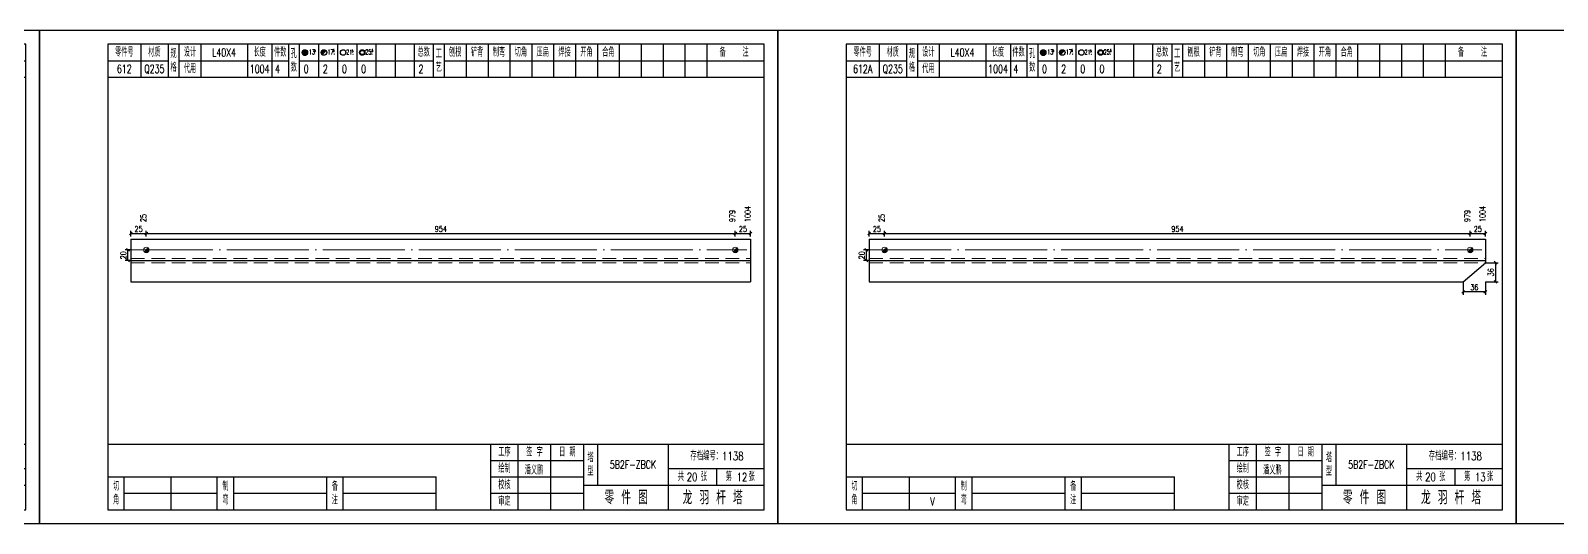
# Model space of a CAD drawing. Header units: millimetres. Extents: x 0 to 30240, y -10896 to -1348.
# Drawn here: x 2967 to 3525, y -4617 to -4437 of the extents above; entities that cross this region are included whole.
import ezdxf
from ezdxf.enums import TextEntityAlignment as Align

# ---------------------------------------------------------------- set-up
doc = ezdxf.new("R2010")
doc.units = ezdxf.units.MM
doc.header["$LTSCALE"] = 20
doc.header["$PDMODE"] = 1
doc.linetypes.add('DASHDOT2X', pattern=[1.75, 1.5, -0.125, 0, -0.125])
doc.linetypes.add('HIDDEN', pattern=[0.375, 0.25, -0.125])
for name, color, linetype, lineweight in [('1', 7, 'Continuous', 25), ('11', 3, 'Continuous', 13), ('2', 1, 'HIDDEN', 13), ('5', 1, 'Continuous', 13), ('7', 2, 'DASHDOT2X', 13)]:
    doc.layers.add(name, color=color, linetype=linetype, lineweight=lineweight)
doc.styles.get("Standard").update_dxf_attribs({"font": 'simplex', "width": 0.7, "bigfont": 'gbhzfs.shx'})
doc.styles.add('SYMBOL_TXT', font='txt.shx', dxfattribs={"width": 0.6})
doc.styles.add('TITLE_TXT', font='simplex.shx', dxfattribs={"width": 0.75, "height": 2.5, "bigfont": 'gbhzfs.shx'})
doc.dimstyles.get("Standard").update_dxf_attribs({"dimtxt": 2.1, "dimasz": 1, "dimexe": 1.05, "dimexo": 0, "dimgap": 0.63, "dimtad": 1, "dimzin": 0, "dimdsep": 46, "dimtxsty": 'standard', "dimblk": 'OBLIQUE', "dimblk1": 'OBLIQUE', "dimblk2": 'OBLIQUE', "dimcen": 0.09, "dimadec": 0, "dimazin": 0, "dimtfac": 1, "dimtdec": 1, "dimtix": 1, "dimtmove": 0, "dimatfit": 3, "dimfxl": 0, "dimtolj": 1, "dimtzin": 0, "dimarcsym": 0})
pattern_1 = [(0, (-3, 0), (0, 0.0125), [])]

# ---------------------------------------------------------------- blocks, each defined once
blk = doc.blocks.new('M12_HOLE')
h = blk.add_hatch()
h.set_pattern_fill('LINE', scale=0.1, style=0)
h.set_pattern_definition(pattern_1)
h.paths.add_polyline_path([(-5, 0, 1), (-1, 0, 1)])
at = {"color": 7}
blk.add_circle((-3, 0), 2, dxfattribs=at)
at = {"color": 7, "attachment_point": 1, "style": 'SYMBOL_TXT'}
for s, insert, char_height, width in [('13\\f??|b0|i0|c0|p54;.', (-0.1, 2.1), 3.5, 5.707), ('5', (3.7, 2.3), 1.8, 2.931)]:
    blk.add_mtext(s, dxfattribs=dict(at, insert=insert, char_height=char_height, width=width))
blk = doc.blocks.new('M16_HOLE')
h = blk.add_hatch()
h.set_pattern_fill('LINE', scale=0.1, style=0)
h.set_pattern_definition(pattern_1)
h.paths.add_polyline_path([(-1.6, 1.4, 0.668179), (-5, 0, 0.198912), (-4.4, -1.4)])
at = {"color": 7}
blk.add_circle((-3, 0), 2, dxfattribs=at)
at = {"color": 7, "attachment_point": 1, "style": 'SYMBOL_TXT'}
for s, insert, char_height, width in [('17.', (-0.4, 2.1), 3.5, 6.316), ('5', (3.6, 2.3), 1.8, 1.822)]:
    blk.add_mtext(s, dxfattribs=dict(at, insert=insert, char_height=char_height, width=width))
blk = doc.blocks.new('M20_HOLE')
at = {"color": 7}
blk.add_circle((-3, 0), 2, dxfattribs=at)
at = {"color": 7, "attachment_point": 1, "style": 'SYMBOL_TXT'}
for s, insert, char_height, width in [('21.', (-0.7, 2), 3.5, 6.074), ('5', (3.3, 2), 1.8, 1.458)]:
    blk.add_mtext(s, dxfattribs=dict(at, insert=insert, char_height=char_height, width=width))
blk = doc.blocks.new('M24_HOLE')
at = {"color": 7}
for radius in [2, 1.5]:
    blk.add_circle((-3, 0), radius, dxfattribs=at)
at = {"color": 7, "attachment_point": 1, "style": 'SYMBOL_TXT'}
for s, insert, char_height, width in [('25.', (-0.7, 2.1), 3.5, 2.429), ('5', (3.9, 2.3), 1.8, 1.944)]:
    blk.add_mtext(s, dxfattribs=dict(at, insert=insert, char_height=char_height, width=width))
blk = doc.blocks.new('JgCard')
for p, q in [((270, 180), (0, 180)), ((0, 180), (0, 0)), ((270, 0), (270, 180)), ((265, 175), (25, 175)), ((25, 175), (25, 5)), ((37, 175), (37, 163)), ((47, 175), (47, 163)), ((51, 175), (51, 163)), ((59, 175), (59, 163)), ((76, 175), (76, 163)), ((85, 175), (85, 163)), ((91, 175), (91, 163)), ((95, 175), (95, 163)), ((102, 175), (102, 163)), ((109, 175), (109, 163)), ((116, 175), (116, 163)), ((123, 175), (123, 163)), ((130, 175), (130, 163)), ((137, 175), (137, 163)), ((144, 175), (144, 163)), ((148, 175), (148, 163)), ((156, 175), (156, 163)), ((164, 175), (164, 163)), ((172, 175), (172, 163)), ((180, 175), (180, 163)), ((188, 175), (188, 163)), ((196, 175), (196, 163)), ((204, 175), (204, 163)), ((212, 175), (212, 163)), ((220, 175), (220, 163)), ((228, 175), (228, 163)), ((236, 175), (236, 163)), ((244, 175), (244, 163)), ((265, 5), (265, 175)), ((25, 169), (47, 169)), ((51, 169), (91, 169)), ((95, 169), (144, 169)), ((148, 169), (265, 169)), ((25, 163), (265, 163)), ((25, 29), (265, 29)), ((165, 5), (165, 29)), ((175, 5), (175, 29)), ((187, 5), (187, 29)), ((199, 5), (199, 29)), ((204, 29), (204, 14)), ((230, 5), (230, 29)), ((165, 23), (199, 23)), ((25, 17), (145, 17)), ((31, 5), (31, 17)), ((48, 17), (48, 5)), ((65, 5), (65, 17)), ((71, 5), (71, 17)), ((105, 5), (105, 17)), ((111, 5), (111, 17)), ((145, 5), (145, 17)), ((165, 17), (199, 17)), ((230, 20), (265, 20)), ((247.5, 20), (247.5, 14)), ((199, 14), (265, 14)), ((31, 11), (65, 11)), ((71, 11), (105, 11)), ((111, 11), (145, 11)), ((165, 11), (199, 11)), ((0, 0), (270, 0)), ((25, 5), (265, 5))]:
    blk.add_line(p, q)
blk.add_lwpolyline([(96.03, 171.99, -1), (98.03, 171.99, -1)], format="xyb", close=True)
blk.add_point((145, 96))
at = {"xscale": 0.5, "yscale": 0.5, "zscale": 0.5}
for name, p in [('M12_HOLE', (98.53, 171.99)), ('M16_HOLE', (105.5, 172)), ('M24_HOLE', (119.5, 172)), ('M20_HOLE', (112.5, 172))]:
    blk.add_blockref(name, p, dxfattribs=at)
at = {"style": 'TITLE_TXT', "width": 0.75}
for s, height, p in [('存档编号：1138', 3.076, (238.02, 23.07)), ('潘义鹏', 3, (177.45, 17.91)), ('龙 羽 杆 塔', 5, (235.17, 6.97))]:
    blk.add_text(s, height=height, dxfattribs=at).set_placement(p)
at = {"attachment_point": 5, "style": 'TITLE_TXT'}
for s, insert, char_height, width in [('零件号', (31, 172), 3, 15), ('材质', (42, 172), 3, 8), ('设计', (55, 172), 3, 8), ('长度', (80.5, 172), 3, 8), ('件数', (88, 172), 3, 6), ('总数', (140.5, 172), 3, 7), ('刨根', (152, 172), 3, 8), ('铲背', (160, 172), 3, 8), ('制弯', (168, 172), 3, 8), ('切角', (176, 172), 3, 8), ('压扁', (184, 172), 3, 8), ('焊接', (192, 172), 3, 8), ('开角', (200, 172), 3, 8), ('合角', (208, 172), 3, 8), ('备    注', (254, 172), 3, 22), ('规格', (49, 169), 3, 4), ('代用', (55, 166), 3, 8), ('孔数', (93, 169), 3, 4), ('工\\P艺', (146, 169), 3, 4), ('工序', (170, 26), 3, 10), ('签 字', (181, 26), 3, 12), ('日 期', (193, 26), 3, 12), ('塔\\P型', (201.5, 21.5), 3, 5), ('绘制', (170, 20), 3, 10), ('共    张', (238.75, 17), 3, 17.5), ('第    张', (256.25, 17), 3, 17.5), ('切\\P角', (28, 11), 3, 6), ('制\\P弯', (68, 11), 3, 6), ('备\\P注', (108, 11), 3, 6), ('校核', (170, 14), 3, 10), ('零 件 图', (214.5, 9.5), 5, 31), ('审定', (170, 8), 3, 10)]:
    blk.add_mtext(s, dxfattribs=dict(at, insert=insert, char_height=char_height, width=width))
blk = doc.blocks.new('M16')
for p, q in [((-0.71, -0.71), (0.71, 0.71)), ((-0.4, 0), (0.4, 0)), ((0, 0.4), (0, -0.4))]:
    blk.add_line(p, q)
blk.add_circle((0, 0), 1)
for radius in [0.8, 0.6, 0.4, 0.2]:
    blk.add_arc((0, 0), radius, 225, 45)
blk = doc.blocks.new('_Oblique')
at = {"color": 0, "linetype": 'ByBlock', "lineweight": -2}
blk.add_line((-0.5, -0.5), (0.5, 0.5), dxfattribs=at)
blk = doc.blocks.new('*D2988')
at = {"layer": '11', "color": 0, "lineweight": -2}
for p, q in [((3498.7, -4522.03), (3503.43, -4522.03)), ((3502.38, -4522.03), (3502.38, -4529.02)), ((3498.7, -4529.02), (3503.43, -4529.02))]:
    blk.add_line(p, q, dxfattribs=at)
at = {"layer": 'Defpoints', "color": 0}
for p in [(3498.7, -4522.03), (3498.7, -4529.02), (3502.38, -4529.02)]:
    blk.add_point(p, dxfattribs=at)
at = {"layer": '11', "color": 0, "lineweight": -2}
for p, rotation in [((3502.38, -4522.03), 90), ((3502.38, -4529.02), 270)]:
    blk.add_blockref('_Oblique', p, dxfattribs=dict(at, rotation=rotation))
at = {"layer": '11', "color": 0, "insert": (3500.7, -4525.53), "char_height": 2.1, "attachment_point": 5, "rotation": 90}
blk.add_mtext('\\A1;36', dxfattribs=at)
blk = doc.blocks.new('*D2989')
at = {"layer": '11', "color": 0, "lineweight": -2}
for p, q in [((3490.62, -4529.02), (3490.62, -4533.75)), ((3498.7, -4532.7), (3490.62, -4532.7)), ((3498.7, -4529.02), (3498.7, -4533.75))]:
    blk.add_line(p, q, dxfattribs=at)
at = {"layer": 'Defpoints', "color": 0}
for p in [(3490.62, -4529.02), (3490.62, -4532.7), (3498.7, -4529.02)]:
    blk.add_point(p, dxfattribs=at)
at = {"layer": '11', "color": 0, "lineweight": -2, "rotation": 180}
blk.add_blockref('_Oblique', (3490.62, -4532.7), dxfattribs=at)
at = {"layer": '11', "color": 0, "lineweight": -2}
blk.add_blockref('_Oblique', (3498.7, -4532.7), dxfattribs=at)
at = {"layer": '11', "color": 0, "insert": (3494.66, -4531.02), "char_height": 2.1, "attachment_point": 5}
blk.add_mtext('\\A1;36', dxfattribs=at)

msp = doc.modelspace()

# ---------------------------------------------------------------- linework, layer by layer
at = {"layer": '1'}
for p, q in [((3003.4, -4513.482), (3003.4, -4529.022)), ((3003.4, -4513.482), (3230, -4513.482)), ((3230, -4513.482), (3230, -4529.022)), ((3273.4, -4513.482), (3273.4, -4529.022)), ((3273.4, -4513.482), (3498.7, -4513.482)), ((3498.7, -4513.482), (3498.7, -4521.252)), ((3003.4, -4521.252), (3230, -4521.252)), ((3273.4, -4521.252), (3498.7, -4521.252)), ((3490.619, -4529.022), (3498.7, -4522.029)), ((3498.7, -4521.252), (3498.7, -4522.029)), ((3003.4, -4529.022), (3230, -4529.022)), ((3273.4, -4529.022), (3490.619, -4529.022))]:
    msp.add_line(p, q, dxfattribs=at)
at = {"layer": '2'}
for p, q in [((3003.4, -4520.475), (3230, -4520.475)), ((3003.4, -4522.029), (3230, -4522.029)), ((3273.4, -4520.475), (3498.7, -4520.475)), ((3273.4, -4522.029), (3498.7, -4522.029))]:
    msp.add_line(p, q, dxfattribs=at)
at = {"layer": '7'}
for p, q in [((3003.4, -4517.367), (3228.629, -4517.367)), ((3273.4, -4517.367), (3497.372, -4517.367))]:
    msp.add_line(p, q, dxfattribs=at)

# ---------------------------------------------------------------- block references
at = {"layer": '1'}
for p in [(2700, -4617.252), (2970, -4617.252), (3240, -4617.252), (3510, -4617.252)]:
    msp.add_blockref('JgCard', p, dxfattribs=at)
at = {"layer": '5'}
for p in [(3009.044, -4517.367), (3224.429, -4517.367), (3279.012, -4517.367), (3493.172, -4517.367)]:
    msp.add_blockref('M16', p, dxfattribs=at)

# ---------------------------------------------------------------- texts
at = {"style": 'TITLE_TXT', "width": 0.75}
for s, p in [('20', (3206.702, -4601.79)), ('12', (3224.929, -4601.835)), ('20', (3476.702, -4601.79)), ('13', (3494.929, -4601.835))]:
    msp.add_text(s, height=3, dxfattribs=at).set_placement(p)
at = {"layer": '1', "width": 0.7}
for s, p in [('L40X4', (3037.5, -4445.252)), ('L40X4', (3307.5, -4445.252)), ('612', (3001, -4451.252)), ('Q235', (3012, -4451.252)), ('1004', (3050.5, -4451.252)), ('4', (3057, -4451.252)), ('0', (3067.5, -4451.252)), ('2', (3074.5, -4451.252)), ('0', (3081.5, -4451.252)), ('0', (3088.5, -4451.252)), ('2', (3109.5, -4451.252)), ('612A', (3271, -4451.252)), ('Q235', (3282, -4451.252)), ('1004', (3320.5, -4451.252)), ('4', (3327, -4451.252)), ('0', (3337.5, -4451.252)), ('2', (3344.5, -4451.252)), ('0', (3351.5, -4451.252)), ('0', (3358.5, -4451.252)), ('2', (3379.5, -4451.252)), ('V', (3296.5, -4609.252))]:
    msp.add_text(s, height=3, dxfattribs=at).set_placement(p, align=Align.MIDDLE_CENTER)
for s, p in [('25', (3009.043, -4507.182)), ('979', (3224.356, -4507.182)), ('1004', (3230, -4507.182)), ('25', (3279.01, -4507.182)), ('979', (3493.152, -4507.182)), ('1004', (3498.7, -4507.182))]:
    msp.add_text(s, height=2.1, rotation=90, dxfattribs=at).set_placement(p)
at = {"layer": '1', "char_height": 3, "width": 26, "attachment_point": 5}
for insert in [(3187, -4595.752), (3457, -4595.752)]:
    msp.add_mtext('5B2F-ZBCK', dxfattribs=dict(at, insert=insert))

# ---------------------------------------------------------------- dimensions: what is measured, and where the dimension line sits
at = {"layer": '1'}
for base, p1, p2 in [((3002.35, -4517.367), (3003.35, -4521.252), (3003.35, -4517.367)), ((3272.35, -4517.367), (3273.35, -4521.252), (3273.35, -4517.367))]:
    msp.add_linear_dim(base=base, p1=p1, p2=p2, angle=90, text='20', dimstyle='standard', dxfattribs=at).render()
at = {"layer": '11'}
for base, p1, p2, text in [((3009.044, -4511.382), (3003.4, -4512.432), (3009.044, -4512.432), '25'), ((3224.429, -4511.382), (3009.044, -4512.432), (3224.429, -4512.432), '954'), ((3230, -4511.382), (3224.429, -4512.432), (3230, -4512.432), '25'), ((3279.012, -4511.382), (3273.4, -4512.432), (3279.012, -4512.432), '25'), ((3493.172, -4511.382), (3279.012, -4512.432), (3493.172, -4512.432), '954'), ((3498.7, -4511.382), (3493.172, -4512.432), (3498.7, -4512.432), '25')]:
    msp.add_linear_dim(base=base, p1=p1, p2=p2, text=text, dimstyle='standard', dxfattribs=at).render()
dim = msp.add_linear_dim(base=(3502.375, -4529.022), p1=(3498.7, -4522.029), p2=(3498.7, -4529.022), angle=90, text='36', dimstyle='standard', dxfattribs=at)
dim.commit()
dim.dimension.update_dxf_attribs({"geometry": '*D2988', "text_midpoint": (3500.695, -4525.526)})
dim = msp.add_linear_dim(base=(3490.619, -4532.697), p1=(3498.7, -4529.022), p2=(3490.619, -4529.022), text='36', dimstyle='standard', dxfattribs=at)
dim.commit()
dim.dimension.update_dxf_attribs({"geometry": '*D2989', "text_midpoint": (3494.659, -4531.017)})

doc.saveas('drawing.dxf')
